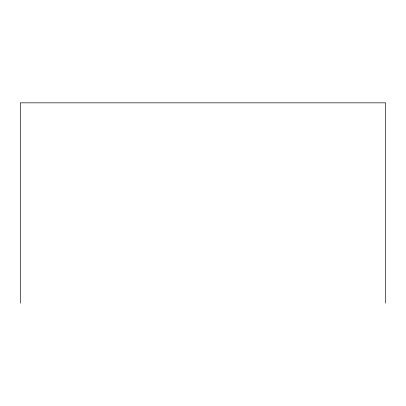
<?xml version="1.0" encoding="UTF-8"?>
<svg xmlns="http://www.w3.org/2000/svg" width="406" height="406" viewBox="0 0 406 406"><rect width="100%" height="100%" fill="white"/><g stroke="black" fill="none" stroke-linecap="round" stroke-linejoin="round"><path stroke-width="0.61" d="M385.7 303.16L385.7 102.84L20.3 102.84L20.3 303.16"/></g></svg>
